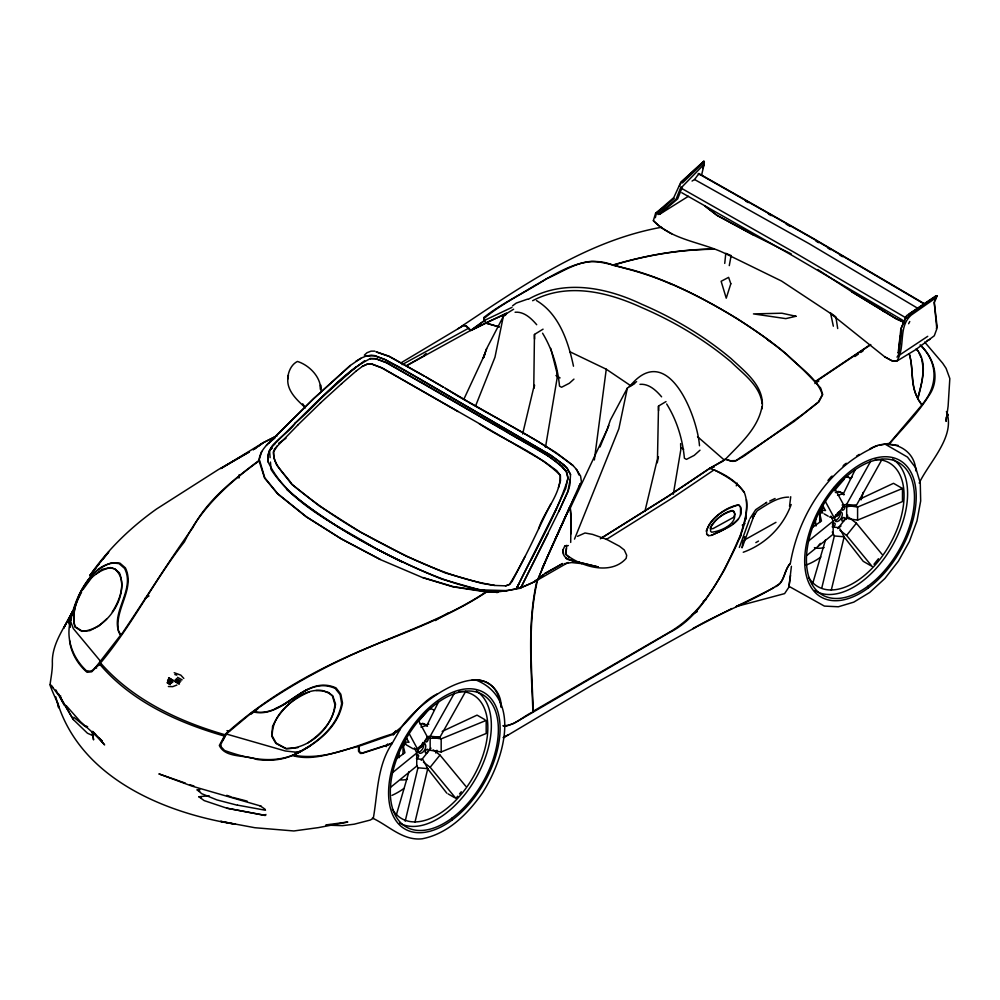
<?xml version="1.0" encoding="UTF-8"?>
<svg xmlns="http://www.w3.org/2000/svg" width="1000" height="1000" viewBox="0 0 1000 1000"><rect width="100%" height="100%" fill="white"/><g stroke="black" fill="none" stroke-linecap="round" stroke-linejoin="round"><path stroke-width="1.5" d="M326.287 825.113L342.512 825.662L354.25 824.188L370.25 820.062L373.312 818.288C377.725 793.238 377.1 765.85 392.025 743.625L392.025 743.037M791.413 566.3L789.2 584.862M543.062 329.162L534.462 334.438L533.775 387.287L522.612 434M666 401.6L658.512 406.062L657.487 458.713L644.875 511.463M762 408.862C765.4 386.712 745.175 371.85 731 358.512C704.2 336.062 673.913 318.062 641.838 304.275C606.525 287.45 564.237 278.913 528.387 299.237M946.237 417.175L946.087 421.388L948.125 406.062L949.825 378.55L946.087 368.338L942.688 363.225L924.65 342.038M570.7 542.425L571.038 518.05L570.025 506.463L554.538 540.75L575.3 495.363M571.038 533.775L571.213 518.15L570.188 506.362L554.712 540.85M274.788 437.788L269.175 442.8L313.75 398.587L350.337 365.487L360.725 358.312L365.65 356.25L371.275 355.163L374.85 355.662L385.05 359.588L399.862 367.35L550.8 455.275L563.725 464.712L567.3 468.35L570.538 474.538L569.85 484.95L568.15 491.238L558.787 511.375L520.675 588.2L503.663 591.15L486.812 592.038L452.95 586.825L422.825 577.688L379.95 559.412L341.15 538.787L306.262 516.875L277.675 493.888L264.575 478.075L258.962 460.487C259.887 450.7 267.425 443.625 274.788 437.987M570.188 479.25L567.975 491.138L558.787 511.575M238.825 477.875L239.125 474.988M239.163 477.675L239.475 474.8M724.737 263.412L725.788 253.325L731.125 255.562L729.275 265.625M901.65 329.7L898.962 353.95L897.025 357.2M701.575 175.188L704.1 164.325L703.888 161.213L680.875 182.125L673.75 197.625L655.575 213.388L653.35 220.662C672.062 240.225 701.712 242.062 725.05 253.425L781.538 281.038L829.8 312.913L884.775 356.863L892.738 361.2L896.712 361.175C905.925 347.375 897.7 327.1 911.213 315.113L936.425 297.438L936.938 295.763L906.612 315.625L901.325 328.025L900.788 332.55M566.45 548.413L565.763 554.312L569.338 557.75M898.612 350.65L900.425 335.562M70.425 620.825C75.4 597.575 87.525 570.588 111.775 562.762L119.087 563.638L124.537 568.362C136.137 590.4 108.3 613.875 120.45 635.363L96.112 666.7L92.537 670.337L89.987 671.213L86.412 670.725C72.812 658.138 65.625 639.05 70.425 620.825L73.312 628.575L100.712 661.488M740.525 515.3L740.525 507.05L738.65 504.787C725.35 507.238 711.025 518.075 706.15 531.225M594.362 459.975L606.263 369.212L569.663 351.65M566.625 546.55L565.763 554.312C581.275 566.838 611.1 575.638 626.175 558.337L626.688 555.288L624.3 549.987L619.538 546.25L606.438 539.275L592.487 534.362L585 532.987L577.513 536.325M742.85 542.125L742.062 547.825L754.65 513.837L752.613 517.962L757.2 510.788C766.637 504.837 777.312 497.088 788.688 497.125M790.55 575.438L788.85 587.225L784.6 593.612L735.763 606.675M70.512 623.237L70.075 626.125L69.062 621.6L69.575 618.562M70.95 620.337L71.388 617.45M545.475 447.337L557.087 378.35L556.75 372.062L550.763 348.387M673.312 494.237L680.8 449.775L680.625 443.587M533.987 388.275L534.587 385.213M657.237 462.837L658.45 456.725M567.812 478.263L565.763 488.288L556.413 508.825L516.587 588.4C533.938 551.875 555.85 516.85 568.15 478.263L566.625 471.688L561.85 465.988L548.413 456.062M505.737 314.925L503.312 316.462L494.975 357.225L475.538 406.05M634.738 383.562L627.362 388.075L618.862 428.75L574.5 539.125M702.962 168.487L704.375 161.9L682.463 182.938M789.538 506.262L790.725 496.737M761.963 406.85C757.913 428.55 740.088 443.875 725.55 459.113L729.812 460.775L735.938 460.588L793.962 421.575L818.8 401.938L822.712 394.562L820.675 388.075L815.225 381.987L870.775 344.712M655.35 217.675L656.25 213.825L674.212 198.388M405.2 821.162L417.95 767.775L416.538 765.138M415.012 822.038L427.762 768.65L422.8 759.412L417.188 758.913M821.838 587.762L834.35 535.938L832.288 532.013M831.287 590.112L844.163 536.812L840.025 528.95M898.425 352.163L898.162 353.188L900.863 328.862L906.175 316.613M71.612 616C78.4 594.212 92.3 559.888 119.938 563.15L125.388 567.863C135.6 589.062 113.9 609.637 118.575 631.337L121.125 634.963C145.3 599.388 167.65 562.65 192.763 527.788C207.8 499.387 233.85 479.5 258.962 460.487L261.688 451.45M396.5 814.4L408.988 771.637M812.525 584.062L825.512 539.862M558.45 487.6L560.487 480.725L560.325 475.325L556.75 470.7L543.987 461.362L479.5 423.738L381.987 367.837L371.95 364.012L367.525 364.012L362.587 366.275L356.3 370.887M739.338 547.438L749.375 519.825M464.012 398.9L484.938 353.988L483.237 358.113L486.637 348.688L503.312 316.462M483.237 358.113L486.637 348.688M936.363 328.6L937.1 326.6L934.188 301.925M740.062 537.875L741.125 535M736.275 485.85L737.3 483.2M580.1 483.888L548.75 553.913M578.7 487.7L580.1 484.087M364.637 360.763C331.7 384.9 303.688 415.025 274.788 443.688C269.337 448.113 266.812 455.487 268.325 462.35C288.8 504.712 338.162 525.262 376.375 548.9C414.7 568.2 454.688 587.788 497.812 592.487M681.062 186.663L676.112 199.112L657.862 214.45L659.613 214.275L688.388 196.287M60.725 695.975L60.213 697.25L73.312 719.55L87.438 733.213L93.387 735.863L92.025 731.538M936.425 297.438L934.275 302.8L936.825 328.9L934.275 335.788L915.612 349.725L896.712 361.175L891.575 360.588L884.775 356.863M544.837 562.663L537.863 579.462L535.025 580.65M600 446.95L608.825 425.513M935.088 298.062L936.1 295.688L909.225 313.863M791.175 504.538C783.125 526.725 765.45 544.288 743.25 552.25M542.288 568.45L554.538 540.95M934.737 300.688L936.938 295.763L910.25 314.363L907.325 317.562M542.112 568.55L553.913 542.137M579.038 487.113L581.425 481.8L580.575 476.012L576.325 469.425M710.413 527.388C714.775 519.425 723.575 513.188 732.188 510.887L734.062 511.962L734.912 514.025L733.55 517.362L712.962 528.663L710.238 528.663M548.162 554.975L537.525 580.25L520.675 588L547.9 533.775M569.5 509.625L607.112 429.637L610.35 420.112L627.362 388.075M679.475 186.012L681.338 182.188L703.888 161.213M538.538 528.962C544.288 510.85 560.65 494.925 560.325 475.325C537.537 452.725 506.012 441.213 479.325 423.837M550.625 504.3C537.062 531.05 525.25 559.05 509.45 584.462L505.525 585.938M750 518.55L755.675 509.7L766.737 502.337L765.713 502.925M855.05 470L843.45 493.612L837.537 495.363M438.575 701.8L426.925 725.387L420.925 727.087M531.4 559.412L556.413 508.825M223.062 739.987L220.85 744.412L221.35 747.062L224.587 750.5C247.963 758.863 275.338 765 298.438 752.463C317.787 742.15 337.638 726.338 341.662 703.538L340.125 694.6L335.2 688.413C303.775 674.375 283.775 719.812 252.838 711.787L226.287 734L223.062 739.987L226.287 734L285.338 750.987L298.438 752.463L310.125 745.987M386.25 746.65L387.612 743.962M72.8 610.8L70.25 615.812L68.713 622L70.425 627.3M908.625 323.713L909.762 321.525M525.1 556.375L512.163 581.325L509.613 584.375L505.7 585.85L494.475 585.45L481.538 583.288L445.288 572.975L406.5 556.275L360.375 532.013L319.025 505.775L291.8 484.363L276.663 465L273.938 458.125L273.425 451.938L274.613 448.888L297.762 425.112M70.075 616.1L63.612 628.288L72.8 611.188C64.513 627.587 51.425 644.262 52.387 663.462C52.425 670.75 50.912 677.887 50 685.075C52.275 691.375 55.125 697.412 57.825 703.538C81.525 778.15 163.912 812.887 235.65 824.287L220.675 821.338L254.875 827.725L293.85 830.962L318.35 827.625L347.788 822.025L326.35 824.862M81.562 592.175C75.963 602.525 71.05 615.025 75.188 626.712L82.163 631.138L89.812 630.638L99.012 625.925L106.662 618.95M82.975 589.6L91.688 577.487M112.275 611.975C119.938 600.013 127.95 579.888 114.663 568.95L110.237 567.762C86.337 572.4 69.65 604.025 74.85 626.912L81.825 631.337C106.888 630.013 129.15 596.688 119.425 572.875L115 568.95L110.575 567.575L102.075 569.338L96.3 573.875M842.138 505.075L846.575 504.45L870.7 461.213M843.3 506.2L847.513 506.587L856.388 505.325L882.013 459.387M427.163 736.688L430.163 736.287L454.412 693.125M426.763 737.975L430.962 738.35L439.975 737.175L465.737 691.3M393.275 735.088L395.487 731.188M516.425 588.3L518.638 584.462M393.938 733.938L395.45 731.363M692.062 181.05L694.575 179.513L698.9 173.575L813.225 238.412L924.95 304.062M417.325 749.562L418.25 748.15M419.175 747.625C415.487 751.338 422.175 744.963 419.087 747.125M419.387 747.3L420.087 746.213C430.625 739.762 419.113 745.562 420.087 747.962L417.537 749.438M421.65 745.85C419.087 749.6 423.612 744.575 420.725 746.388L417.238 749.275M421.938 745.588L422.337 744.8M423.488 743.913L420.725 747.262M423.787 744.087L421.012 747.438M834.825 517.288L836.675 514.475L840.362 512.337L838.225 513.237L834.538 517.125L836.675 516.225L838.225 513.237M836.6 514.85L835.462 515.712L836.675 514.475M838.225 513.675L838.75 513.488M838.225 514.987L837.3 515.525L840.075 512.175M840.362 512.337L837.6 515.688M399.513 730.263C416 702.188 492.413 646.688 501.062 706.9M99.262 563.787L89.812 575.625C107.725 549.475 130.725 527.362 156.525 509.012L218.287 469.625L249.188 451.95M790.387 563.55C783.688 570.288 784.887 581.987 775.75 586.725M919.2 483.088C929.262 461.912 955.975 436.3 946.425 411.562M89.812 575.625L96.175 567.487M97.987 565.163L108.713 551.95L103.038 559.05M418.562 720.612L427.762 737.688L417.95 749.887L412.987 748.725L406.238 744.837L404.212 741.95L406.887 738.625M421.15 760.35L430.962 748.15M457.713 796.2L455.925 798.413L430.163 767.262L439.975 755.062L433.225 749.875M459.5 793.975L461.275 791.762M822.913 513.15L820.888 510.262L823.562 506.938M829.525 516.962L834.35 518.05L844.163 505.838L834.15 487.4M837.7 528.587L847.513 516.388M872.2 566.5L846.575 535.425L856.388 523.212L848.612 517.238M873.988 564.275L878.45 558.725M277.337 445.75L273.6 451.838C272.875 465.387 285.262 474 291.975 484.263C313.337 502.163 336.275 518.025 360.375 532.013C402.6 555.237 446.562 577.762 494.637 585.35M418.575 721.325L426.512 712.075M834.275 490.8L844.188 479.237M818.4 545.7L820.387 543.387M738.487 519.038L732.7 524.15M828.2 480.375L832.075 476.012M828.3 480.312L831.263 477.013M631.462 384.35C668.337 342.025 697.4 416.45 699.488 445.763M704.1 164.325L682.625 186.3L677.663 198.888L659.613 214.275M295.375 422.95C287.262 435.625 264.538 444.113 268.325 462.35M297.587 425.213L320.562 402.912M295.212 423.05C320.238 401.912 340.838 373.137 370.588 358.512M265.938 814.463L264.913 815.438L226.8 808.175L204.175 800.6L198.9 796.775L209.1 795.688M269.688 450.363L271.9 448.25M271.55 446.925L274.962 443.787M319.2 399.775L355.788 367.05M320.387 403.013L341.662 383.663M364.338 355.138L367.013 352.713L371.1 351.138L374.85 351.138M573.95 379.113L569.338 383.263L561.538 387.275L559.5 386.1C557.75 367.55 552.275 349.175 542.575 333.212M700 450.188L694.237 455.375L686.438 459.387L684.4 458.212C682.613 439.137 676.85 420.275 666.675 403.988M350.337 365.487L313.587 398.688L266.45 445.163M341.488 383.762L356.463 370.788M423.825 355.387L426.15 353.45M725.212 459.3L709.9 468.35L714.112 466.8M843.012 466.037L846.15 463.475M393.05 772.237L416.75 752.987L414.387 747.887M390.675 787.237L416.75 766.062L416.75 752.987M808.162 541.3L833.15 521.138L830.913 516.112M806.975 555.337L833.15 534.225L833.15 521.138M537.688 579.163L543.65 574.412M537.863 579.263L543.812 574.513M844.137 465.037L846.275 463.35M250.712 714.412L257.775 708.938M308.137 742.738C321.175 733.675 333.925 721.125 334.85 704.325L332.475 696.075L328.725 692.537L322.088 690.475L315.963 690.475M271.812 448.512L269.513 450.262L270.1 457.638M278.7 443.263L286 438.25M655.575 213.388L665.3 205.975M512.587 305.812L516.225 303.1L527.612 299.113M258.288 446.337L263.05 442.8L276.663 435.975M256.325 447.762L263.562 442.512L277.175 435.625M396.375 758.875L404.925 752.775L403.013 745.05L405.712 743.5M437.3 693.913C418.25 702.887 409.35 723.925 391.863 734.1C360.312 743.512 327.475 761.375 293.675 755.212C315.225 744.638 338.05 728.225 342.512 703.05L340.812 694.212L336.05 687.925C304.513 673.713 284.312 719.15 253.512 711.4C294.662 681.712 339.9 658.462 387.1 639.975C421.35 626.35 455.788 612.425 486.637 591.938C504.062 592.388 521.763 589 537.013 580.337C527.137 623.575 531.325 668.162 532.925 711.988C523.062 716.162 514.325 726.25 503.15 725.65M812.875 527.087L821.45 521L819.688 513.362L822.375 511.812M458.05 328.638L463.837 325.3L466.388 325.988L470.812 330.312L484.6 320.387L485.788 323.038L499.188 326.95M854.85 356.512L858.375 354.1M860.725 352.488L863.075 350.875M301.062 693.162L307.113 689.488M900.188 354.613L927.738 336.312M849.7 478.625L852.3 476.887M283.637 704.812L290.062 700.562M727.087 527.975C734.737 524.1 743.662 516.712 740.525 507.05L738.65 504.988C726.413 507.875 705.938 519.6 706.663 534.263L708.538 535.737L711.6 535.35L725.825 528.663M814.887 383.562L818.825 381.037M870.438 344.525L814.887 381.788C800.512 366.675 785.138 351.8 767.925 340.138M856.637 456.062L859.3 454.4M601.337 538.1L667.862 496.35L709.562 468.35C722.862 472.8 736.162 480.6 744.275 492.312C749.725 506.475 744.6 521.538 740.362 535.25C724.262 572.087 705.163 611.688 668.888 632.513L533.263 711.2C531.788 667.513 527.425 623.112 537.525 580.05L568.175 562.475M606.375 539.438L671.612 498.5L714.15 469.812C725.15 475.712 736.912 481.825 744.1 492.413M600.312 538.787L667.862 496.538L709.562 468.537L713.85 466.95M703.188 601.35L705.85 599.712M505.025 314.5L513.625 309.225M629.237 386.213L636.613 381.688M263.05 442.8L220.85 468.537L249.163 452.038M461.962 325.988C523.825 284.925 587.025 240.675 661.575 227.25M728.725 526.5L720.788 531.225L711.425 535.25M145.013 598.3L149.025 595.938M435.3 620.562L448.7 612.663M401.712 362.425L463.5 325.5L466.05 326.188L470.65 330.412L406.562 365.763M253.2 449.675L255.9 448.113L253.212 449.637M355.788 361.362L360.887 358.413M96.112 666.7L101.05 663.85M69.575 640.562C70.95 652.712 77.875 664.488 87.1 672.3L91.688 671.812L99.513 663.95C131.05 701.438 178.125 722.788 224.412 736.062L219.312 745.487C225.413 758.462 245.5 754.587 256.75 759.438C271.562 761.637 287.675 759.613 300.312 751.188L295.413 752.763M755.837 542.612L758.512 541.075M421.938 746.025L420.725 746.388M836.888 515.025L835.675 515.388M691.862 614.725L697.337 611.562M503.225 737.588L508.088 734.788M402.137 364.613L468.775 328.15M406.562 365.613L424.188 355.662M544.837 573.462L562.537 563.538M545.013 573.562L562.7 563.625M742.913 540.85L775.962 522.337M742.225 525.125L744.912 523.663M695.775 627.212L592.825 684.675L503.45 737.812M709.725 468.25L722.825 461.275L725.037 459.212L732.875 461.375L736.1 460.688L743.763 456.262L802.638 414.412L818.462 401.938L822.375 394.562C816.688 377.25 798.662 367.125 786.637 354.288C771.25 341.125 754.412 329.862 737.463 318.812C704.212 298.663 669.4 280.338 631.788 269.8C618.425 266.887 605.413 261.925 591.638 261.35C575.163 262.562 561.4 272.488 546.538 278.738C525.837 292.175 502.375 302.925 483.75 318.725L484.938 320.188L512 307.362M871.725 448.4C827.275 469.637 798.625 515.513 790.387 563.15C785.125 569.038 785.037 577.575 780 583.488C752.9 601.562 721.112 611.987 693.05 628.587L731.85 608.538M737.025 606.138L773.713 587.913M470.65 330.613L506.375 313.125M176.925 685.025L172.738 686.637L168.375 686.513M564.75 546.25L566.625 545.363M769.725 501.037L775.075 498.5M860.113 498.975L893.512 483.312L902.475 488.488L902.475 501.575L857.588 520.125L848.05 518.7M442.2 731.4L477.05 715.125L484.888 719.65M362.425 366.362L367.525 364.012L371.775 364.113L381.825 367.938L458.05 411.562M485.788 322.85L506.725 313.587M309.675 691.75C291.688 699.287 271.775 714.587 272.238 735.962L276.15 743.138L286.188 748.538L297.925 747.65M275.812 708.35L282.337 705.413M532.638 300.712C567.6 282.15 607.888 292.013 641.838 307.613C673.913 321.413 704.2 339.4 731 361.85C743.125 373.875 759.95 385.288 762.138 403.6M927.113 340.588L929.85 339.425M870.025 448.8L877.675 445.55M846.688 518.5L846.688 505.412L857.588 507.038L902.475 488.488M432.9 737.6L441.175 738.875L486.188 720.4L486.188 733.487L441.175 751.963L430.15 750.263L430.15 737.175M392.025 743.625L362.25 753.35L360.375 753.45L358.512 751.188L358.512 746.475C337.025 750.975 314.95 761.838 292.65 755.612M736.888 606.062L742.062 604.025M871.162 448.2C889.613 437.75 915.188 448.125 915.8 470.9M365.487 356.15L374.675 355.763L385.05 359.588L420.45 379.438L550.625 455.175L563.725 464.9L567.125 468.438L570.538 474.538M425.75 724.85L428.8 724.237M237.35 805.225L216.938 799.912L201.788 793.725L197.188 789.9L199.8 789.438M564.575 563.638L571.55 562.562L581.938 563.638C574.775 560.15 561.85 561.163 563.05 549.788L564.75 546.05L568.325 545.562M879.038 445.35L889.425 443.288L922.087 404.787C909.463 390.625 914.125 370.8 909.325 353.988M326.262 824.975L330.6 824.675M713.863 249.062C679.575 249.275 645.55 255.35 612.737 265.075C584.788 253.487 557.75 272.787 534.113 285.912C517.312 296.325 499.237 305.3 483.75 317.538L483.75 320.1L484.775 320.487L470.988 330.412L485.788 323.038L499.062 326.875M714.15 249.225C679.9 249.488 645.788 255.275 613.075 265.275C633.038 270.1 653.112 275.925 671.725 284.462M515.075 312.225C524.087 311.45 531.275 318.387 536.7 324.712M639.975 384.338C648.988 383.562 656.175 390.487 661.6 396.825M376.037 358.7L370.425 358.6L376.037 358.7L386.587 362.638L548.587 456.163M479.663 589.875L506.812 590.6M496.85 592.425L479.837 589.975L442.062 579.163M471.838 680.263C487.8 677.638 501.812 691.188 501.1 707M820.888 510.262L825.512 510.513L822.262 505.175M94.75 667.875L96.625 667.975M404.212 741.95L408.988 742.288L406.562 738.3M846.575 504.45L856.388 505.325M832.325 527.025L839.338 527.65M834.35 535.938L844.163 536.812M430.163 736.287L439.975 737.175M417.95 767.775L427.762 768.65M898.1 445.363L887.55 444.375L889.762 443.488C902.987 427.975 917.688 413.55 928.562 396.138C940.612 379.688 934.388 358.575 920.75 345.35M503.237 725.987L505.7 726.338L513.862 723.388L668.888 632.9C695.238 619.8 709.737 594.138 724.362 570.025C734.938 548.112 748.9 525 746.488 499.688M237.525 805.125L265.487 810.263M226.8 808.175L265.6 815.438M226.975 730.65L229.525 731.15M174.213 672.712L180.8 675.125L183.812 678.438M232.587 797.362L247.125 801.112M575.3 561.375L567.125 559.225L565.763 558.038M423 577.587L453.288 586.625L486.637 591.538C450.012 616.025 408.113 630.513 367.863 647.738C316.212 669.163 266.325 696.938 224.762 734.688C178.713 721.413 132.5 699.613 100.538 662.962C132.213 625.188 154.088 580.5 184.425 541.825C201.038 507.762 229.412 482.262 259.637 460.487L264.75 477.775L277.675 493.688L306.438 516.775L341.15 538.787L380.288 559.412M174.838 674.55L176.737 675.15M185.325 783.1L158.9 773.888L192.087 786.162L261 806.112L259.988 805.713L265.087 809.25M189.725 784.625L194.125 786.162M226.762 795.312L231.125 796.85M198.9 796.775L201.1 797.562M375.863 358.8L386.587 362.825L421.125 382.375M87.1 727.038L84.712 726.137L73.825 717.3M442.225 579.263C405.562 564.55 370.112 546.788 336.562 525.913C312.538 509.888 287.087 494.125 271.038 469.425L270.45 462.062M668.713 282.863C704.875 298.463 739.163 318.4 770.812 341.812M904.338 322.4L896.087 318.725L851.65 291.775M904.925 322.775L896.425 318.95L852.138 291.95L817.775 269.587M197.188 789.9L199.8 791.137M791.237 253.912L753.062 234.862L716.737 215.175L704.8 205.925M402.75 562.362C361.625 542.188 321.438 519.3 286.525 489.375M753.55 235.025L717.325 215.55L706.25 207.05M698.263 173.575L812.55 238.375L924.35 304.088M745.588 201.088L748.25 202.6M768.487 214.088L771.2 215.625M786.137 224.112L790.2 226.425M694.575 179.513L809 243.612L918.25 308.6M682.125 188.675L795.525 253.1L906.312 318.075M681.762 192.712L793.838 256.388L904.613 321.362M468.7 401.975L537.525 441.125L556.237 452.725L573.088 465.588L577 470.012L578.925 474.925M483.75 418.537L421.3 382.287M483.925 418.638L506.037 431.213M505.875 431.3C526.2 444.263 550.325 453.312 566.45 471.788M884.912 444.038L907.45 457.05L915.75 467.9L920.263 482.887L920.675 500.975L916.975 520.962L909.388 541.462L898.45 561.075L884.912 578.488L869.675 592.487L853.787 602.137L838.337 606.775L824.375 606.087L788.988 586.337M536.5 300.575C559.138 314.075 568.325 341.75 573.488 366.2M824.237 513.913L828.2 516.2M555.95 375.538L560.062 377.912M680.85 447.65L683.662 449.263M870.925 565.763L863.238 561.325L843.45 536.05M426.05 377.163L443.6 387.3M475.1 679.688C523.175 698.112 503.15 761.112 482.337 793.088C467.725 813.925 448.125 833.725 422.225 838.787C403 841.012 388.663 825.6 372.4 818.062M448.088 793.888L454.625 797.663M176.412 680.375L179.988 682.438L175.225 679.688M172.8 680.312C157.375 671.162 190.725 690.425 175.175 681.675M815.938 241.088L818.6 242.65M827.887 248.1L830.55 249.662M839.837 255.113L842.487 256.663M424.7 376.188L389.137 356.25L376.037 351.825L389.137 356.45L424.7 376.388M467.413 401.238L444.95 388.075C487.038 414.812 533.612 434.862 573.088 465.588M425.962 376.938L443.688 387.337M671.625 233.8L660.588 227.162L653.35 220.662M606.263 369.212L630.788 385.763M876.675 305.788L884.912 312.188M423.413 762.087L430.163 767.262M839.912 530.3L846.575 535.425M706.663 534.075L708.538 535.538M724.513 460.225L697.537 436.662M916.475 348.963C928.512 362.562 921.7 382.638 918.012 398.3C909.638 384.95 914.075 368.263 909.163 353.888M916.1 349.137L918.012 350.95M92.775 731.438L95.988 734.712M99.2 737.987L102.413 741.263L80.463 721.712L66.162 705.6M92.375 731.575L104.625 744.9L97 736M50.338 684.488L53.4 688.012M439.975 755.062L465.737 786.213M856.388 523.212L882.013 554.288M426.925 767.825L446.788 793.138M561.85 465.988L566.275 471.688L567.975 478.363M92.025 734.1L93.387 735.863M51.363 685.662L58.163 694.7M920.062 344.963C938.6 362.537 938.162 386.062 921.75 404.975L917.675 398.5C921.012 385.788 925.188 372.337 921.55 359.237M302.7 403.8L305.413 407.925M304.738 407.088C296.012 399.175 284.9 388.775 288.4 375.312L287.725 379.038C287.938 372.262 291.1 364.6 297.425 361.45C308.85 364.95 321.012 376.85 320.562 389.55L320.562 384.837L320.737 390.05M946.712 412.775L948.125 415.1L946.762 412.5M60.038 696.762L62.387 700.788M63.938 703.462L73.312 719.55M58.612 693.938L64.262 704.225M55.812 689.887L64.3 705.312M825.062 500.925L834.35 518.05M409.45 734.137L417.95 749.887M918.65 352.3L921.237 357.725M182.138 679.85L177.488 677.337M180.963 681.075L176.312 678.562M55.788 696.862L58.675 707.763L58.163 703.238M833.337 326.2L830.537 312.95L835.875 316.887L837.7 328.537M745.8 516.388L746.2 519.038M93.05 736.45L93.562 739.887L92.688 733.775M563.05 549.587L563.562 554.212M698.9 173.575L698.962 174.7M534.462 334.438L534.562 339.05M658.512 406.062L658.587 410.662M857.588 507.038L857.588 520.125M819.688 513.362L819.688 522.087M441.175 738.875L441.175 751.963M403.013 745.05L403.013 753.775M459.1 691.5A71.438 41.238 -60 0 1 473.475 776.562A71.438 41.238 -60 0 1 392.287 809.112M403.888 788.5A71.438 41.238 -60 0 1 392 795.35M476.3 691A76.4 44.112 -60 0 1 475.363 779.038A76.4 44.112 -60 0 1 399.588 823.125M422.388 723.3A22.275 12.862 -60 0 1 426.262 725.537M436.925 750.275A39.225 22.65 -60 0 1 435.625 752.913M407.425 779.225A39.225 22.65 -60 0 1 400.737 779.887M430.012 708.612A39.225 22.65 -60 0 1 434.225 710.175M403.963 745.938A13.738 7.938 -60 0 1 404.938 742.675M419.988 723.95A22.275 12.862 -60 0 1 427.512 726.263M399.387 757.638A22.275 12.862 -60 0 1 398.85 753.238M416.413 755.638A2.075 1.2 -60 0 1 418.612 755.837A2.075 1.2 -60 0 1 416.413 758.575M421.938 743.938A5.438 3.137 -60 0 1 425.725 746.963A5.438 3.137 -60 0 1 420.625 753.312A5.438 3.137 -60 0 1 418.612 748.088M422.625 742.5A5.438 3.137 -60 0 1 422.625 748.775A5.438 3.137 -60 0 1 417.188 751.912M875.337 459.562A71.438 41.238 -60 0 1 889.712 544.625A71.438 41.238 -60 0 1 808.538 577.188M863.112 492.475A71.438 41.238 -60 0 1 861.038 499.9M820.9 557.013A71.438 41.238 -60 0 1 806.125 565.037M892.55 459.062A76.4 44.112 -60 0 1 890.975 548.188A76.4 44.112 -60 0 1 814.587 590.462M846.125 476.125A39.225 22.65 -60 0 1 848.85 477.312M842.537 507.262A2.075 1.2 -60 0 1 844.737 507.325A2.075 1.2 -60 0 1 842.775 510.2A2.075 1.2 -60 0 1 842.237 507.713M841.2 492.463A22.275 12.862 -60 0 1 843.7 494.787M837.938 491.45A22.275 12.862 -60 0 1 840.188 491.975M820.925 513.188A13.738 7.938 -60 0 1 823.188 507.788M835.375 492.537A22.275 12.862 -60 0 1 844.2 494.588M816.075 525.962A22.275 12.862 -60 0 1 815.85 517.837M847.613 515.175A13.738 7.938 -60 0 1 845.925 519.538M841 526A13.738 7.938 -60 0 1 838.487 527.837M824.112 547.55A39.225 22.65 -60 0 1 814.412 547.625M845.163 476.725A39.225 22.65 -60 0 1 850.913 478.5M832.412 524.812A2.075 1.2 -60 0 1 834.625 523.075A2.075 1.2 -60 0 1 834.625 525.675A2.075 1.2 -60 0 1 832.412 526.5M841.312 492.625A22.275 12.862 -60 0 1 842.887 494.312M837.487 512.9A5.438 3.137 -60 0 1 842.325 514.4A5.438 3.137 -60 0 1 837.487 521.475A5.438 3.137 -60 0 1 835.15 516.325M839.825 511.325A5.438 3.137 -60 0 1 839.212 517.038A5.438 3.137 -60 0 1 834.575 520.425M358.85 746.275L359.525 751.975L362.25 752.962L388.288 744.613L392.537 742.738L399.688 730.163L392.2 734.688L358.85 746.275M272.575 726.525L271.725 736.25L275.812 743.325L285.85 748.737C309.8 748.75 332.4 727.688 335.538 704.125L332.812 695.875C311.337 678.487 280.8 706.575 272.575 726.525M710.575 527.688L710.575 531.225L711.6 532.2C721.125 531.312 739 523.45 733.888 511.275L732.188 510.487C723.2 512.675 715.013 519.587 710.575 527.688M730.825 283.75L726.237 298.188L721.125 281.288L728.612 277.362L730.825 283.75M838.225 514.113L837.3 514.65L838.225 514.113M796 316.262L785.788 318.625L753.462 313.9L781.875 313.212L796 316.262M87.55 726.725L84.712 726.137L87.438 726.663M598.275 566.975L578.875 562.263L598.275 566.975M172.688 682.013L168.212 679.438L172.688 682.013M171.5 683.25L167.575 680.987L171.5 683.25M170.287 684.513L167.275 682.775L170.287 684.513M744.613 539.675L744.538 536.663L744.613 539.675M452.05 818.05A76.4 44.112 -60 0 0 486.8 697.663A76.4 44.112 -60 0 0 394.175 766.538A76.4 44.112 -60 0 0 452.05 818.05M452.287 819.887A78.863 45.538 -60 0 0 488.162 695.625A78.863 45.538 -60 0 0 392.562 766.725A78.863 45.538 -60 0 0 452.287 819.887M427.113 741.5A2.075 1.2 -60 0 0 427.775 738.275A2.075 1.2 -60 0 0 425.312 740.45A2.075 1.2 -60 0 0 427.113 741.5M427.113 752.562A2.075 1.2 -60 0 0 427.775 749.35A2.075 1.2 -60 0 0 425.312 751.525A2.075 1.2 -60 0 0 427.113 752.562M868.15 586.038A76.4 44.112 -60 0 0 902.9 465.65A76.4 44.112 -60 0 0 810.288 534.525A76.4 44.112 -60 0 0 868.15 586.038M868.4 587.875A78.863 45.538 -60 0 0 904.275 463.612A78.863 45.538 -60 0 0 808.662 534.712A78.863 45.538 -60 0 0 868.4 587.875M843.65 520.8A2.075 1.2 -60 0 0 844.312 517.587A2.075 1.2 -60 0 0 841.862 519.763A2.075 1.2 -60 0 0 843.65 520.8"/></g></svg>
